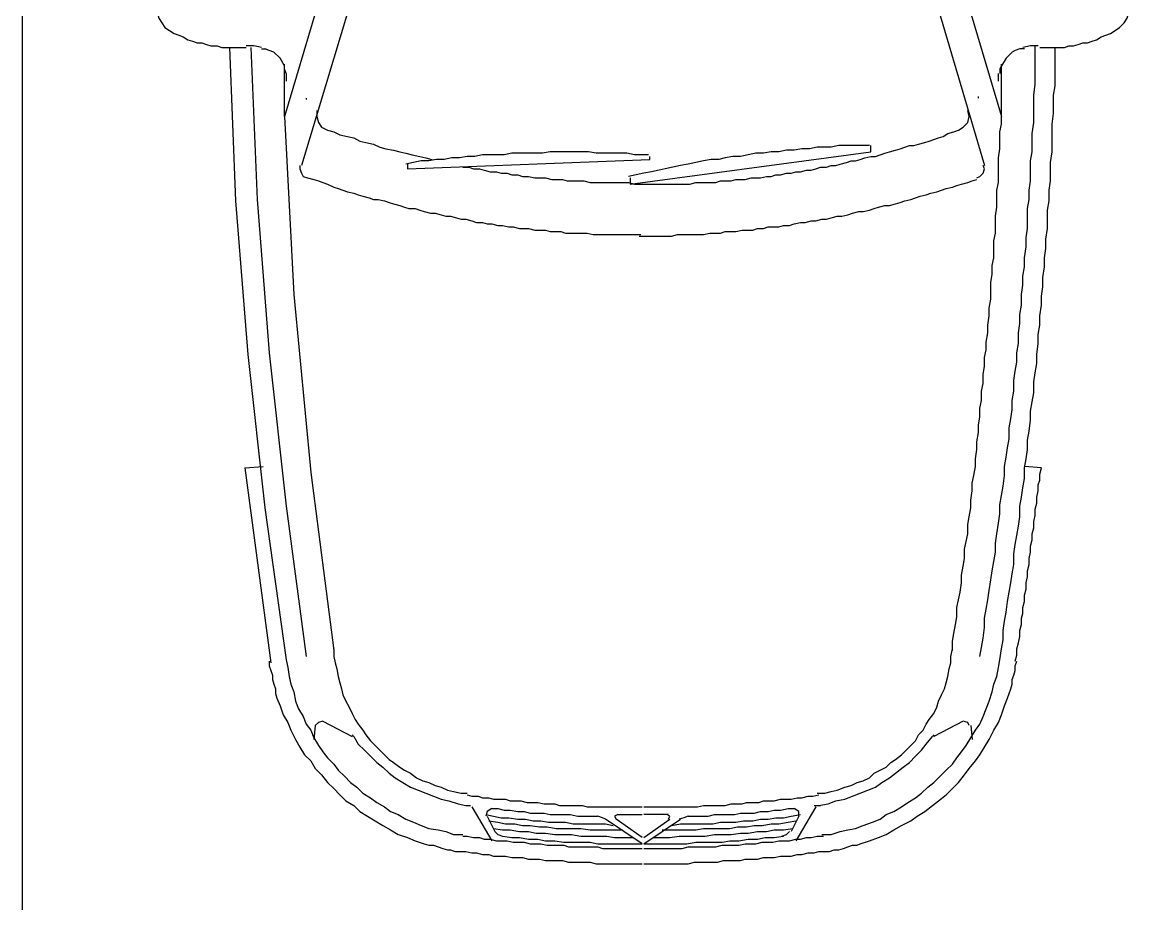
# Model space of a CAD drawing. Header units: millimetres. Extents: x 2273 to 2522, y 1034 to 1187.
# Drawn here: x 2299.046 to 2301.167, y 1128.808 to 1130.499 of the extents above; entities that cross this region are included whole.
import ezdxf

# ---------------------------------------------------------------- set-up
doc = ezdxf.new("R2010")
doc.units = ezdxf.units.MM
doc.layers.add('LAYER8', color=8, linetype='Continuous')

msp = doc.modelspace()

# ---------------------------------------------------------------- linework, layer by layer
at = {"layer": 'LAYER8', "color": 0, "linetype": 'Continuous'}
for points in [[(2299.0461, 1133.5236), (2299.0461, 1128.5236)], [(2299.7078, 1130.853), (2299.549, 1130.3177), (2299.549, 1130.4177)], [(2300.7637, 1130.853), (2300.9225, 1130.3177)], [(2299.749, 1130.7824), (2299.5813, 1130.2236)], [(2300.7255, 1130.7824), (2300.8902, 1130.2236)], [(2299.3049, 1130.5177), (2299.3078, 1130.506), (2299.3137, 1130.4971), (2299.3196, 1130.4883), (2299.3284, 1130.4824)], [(2301.1402, 1130.4824), (2301.149, 1130.4883), (2301.1578, 1130.4971), (2301.1637, 1130.506), (2301.1666, 1130.5177)], [(2299.3284, 1130.4824), (2299.3372, 1130.4765), (2299.3461, 1130.4736), (2299.3549, 1130.4707), (2299.3637, 1130.4648), (2299.3725, 1130.4618), (2299.3813, 1130.4589), (2299.3902, 1130.4589), (2299.399, 1130.456), (2299.4078, 1130.453), (2299.4196, 1130.453), (2299.4284, 1130.4501), (2299.4372, 1130.4501), (2299.4461, 1130.4501), (2299.4549, 1130.4501), (2299.4666, 1130.4501), (2299.4755, 1130.4501)], [(2300.9961, 1130.4501), (2301.0049, 1130.4501), (2301.0137, 1130.4501), (2301.0225, 1130.4501), (2301.0343, 1130.4501), (2301.0431, 1130.4501), (2301.0519, 1130.453), (2301.0608, 1130.453), (2301.0696, 1130.456), (2301.0784, 1130.4589), (2301.0872, 1130.4589), (2301.0961, 1130.4618), (2301.1049, 1130.4648), (2301.1137, 1130.4707), (2301.1225, 1130.4736), (2301.1313, 1130.4765), (2301.1402, 1130.4824)], [(2299.4431, 1130.4501), (2299.4549, 1130.156), (2299.4784, 1129.8618), (2299.5108, 1129.5677), (2299.5519, 1129.2765)], [(2299.5049, 1130.4501), (2299.4902, 1130.453), (2299.4755, 1130.453)], [(2299.4843, 1130.4501), (2299.4961, 1130.1589), (2299.5196, 1129.8648), (2299.5519, 1129.5707), (2299.5902, 1129.2824)], [(2299.5049, 1130.4471), (2299.5137, 1130.4471)], [(2299.5519, 1130.4001), (2299.549, 1130.4089), (2299.549, 1130.4148), (2299.5402, 1130.4295), (2299.5284, 1130.4413), (2299.5196, 1130.4442), (2299.5108, 1130.4471)], [(2300.8813, 1129.2824), (2300.8843, 1129.3001), (2300.8872, 1129.3177), (2300.8902, 1129.3383), (2300.8902, 1129.356), (2300.8931, 1129.3736), (2300.8961, 1129.3913), (2300.899, 1129.4089), (2300.9019, 1129.4295), (2300.9049, 1129.4471), (2300.9078, 1129.4648), (2300.9108, 1129.4824), (2300.9108, 1129.5001), (2300.9137, 1129.5177), (2300.9166, 1129.5383), (2300.9196, 1129.556), (2300.9196, 1129.5736), (2300.9225, 1129.5913), (2300.9255, 1129.6089), (2300.9284, 1129.6295), (2300.9284, 1129.6471), (2300.9313, 1129.6648), (2300.9343, 1129.6824), (2300.9372, 1129.7001), (2300.9372, 1129.7207), (2300.9402, 1129.7383), (2300.9431, 1129.756), (2300.9431, 1129.7736), (2300.9461, 1129.7913), (2300.9461, 1129.8118), (2300.949, 1129.8295), (2300.9519, 1129.8471), (2300.9519, 1129.8648), (2300.9549, 1129.8824), (2300.9549, 1129.903), (2300.9578, 1129.9207), (2300.9578, 1129.9383), (2300.9608, 1129.956), (2300.9608, 1129.9765), (2300.9637, 1129.9942), (2300.9637, 1130.0118), (2300.9666, 1130.0295), (2300.9666, 1130.0471), (2300.9696, 1130.0677), (2300.9696, 1130.0854), (2300.9725, 1130.103), (2300.9725, 1130.1207), (2300.9725, 1130.1413), (2300.9755, 1130.1589), (2300.9755, 1130.1765), (2300.9784, 1130.1942), (2300.9784, 1130.2148), (2300.9784, 1130.2324), (2300.9813, 1130.2501), (2300.9813, 1130.2677), (2300.9813, 1130.2854), (2300.9843, 1130.306), (2300.9843, 1130.3236), (2300.9843, 1130.3413), (2300.9843, 1130.3589), (2300.9872, 1130.3795), (2300.9872, 1130.3971), (2300.9872, 1130.4148), (2300.9872, 1130.4324), (2300.9872, 1130.453)], [(2300.9196, 1129.2765), (2300.9225, 1129.2971), (2300.9255, 1129.3148), (2300.9255, 1129.3324), (2300.9284, 1129.3501), (2300.9313, 1129.3677), (2300.9343, 1129.3883), (2300.9372, 1129.406), (2300.9402, 1129.4236), (2300.9431, 1129.4413), (2300.9461, 1129.4589), (2300.9461, 1129.4795), (2300.949, 1129.4971), (2300.9519, 1129.5148), (2300.9549, 1129.5324), (2300.9578, 1129.5501), (2300.9578, 1129.5707), (2300.9608, 1129.5883), (2300.9637, 1129.606), (2300.9666, 1129.6236), (2300.9666, 1129.6442), (2300.9696, 1129.6618), (2300.9725, 1129.6795), (2300.9725, 1129.6971), (2300.9755, 1129.7148), (2300.9784, 1129.7354), (2300.9784, 1129.753), (2300.9813, 1129.7707), (2300.9843, 1129.7883), (2300.9843, 1129.8089), (2300.9872, 1129.8265), (2300.9902, 1129.8442), (2300.9902, 1129.8618), (2300.9931, 1129.8824), (2300.9931, 1129.9001), (2300.9961, 1129.9177), (2300.9961, 1129.9354), (2300.999, 1129.956), (2300.999, 1129.9736), (2301.0019, 1129.9913), (2301.0019, 1130.0089), (2301.0049, 1130.0295), (2301.0049, 1130.0471), (2301.0078, 1130.0648), (2301.0078, 1130.0824), (2301.0108, 1130.103), (2301.0108, 1130.1207), (2301.0108, 1130.1383), (2301.0137, 1130.156), (2301.0137, 1130.1765), (2301.0166, 1130.1942), (2301.0166, 1130.2118), (2301.0166, 1130.2295), (2301.0196, 1130.2501), (2301.0196, 1130.2677), (2301.0196, 1130.2854), (2301.0196, 1130.303), (2301.0225, 1130.3236), (2301.0225, 1130.3413), (2301.0225, 1130.3589), (2301.0255, 1130.3765), (2301.0255, 1130.3971), (2301.0255, 1130.4148), (2301.0255, 1130.4324), (2301.0255, 1130.4501)], [(2300.9578, 1130.4471), (2300.949, 1130.4442), (2300.9431, 1130.4413), (2300.9313, 1130.4295), (2300.9225, 1130.4148), (2300.9196, 1130.4089), (2300.9196, 1130.4001)], [(2300.9666, 1130.4471), (2300.9578, 1130.4471)], [(2300.9931, 1130.453), (2300.9784, 1130.453), (2300.9637, 1130.4501)], [(2300.9225, 1130.3177), (2300.9225, 1130.4177)], [(2299.5519, 1130.4001), (2299.5519, 1130.3854)], [(2300.9166, 1130.3854), (2300.9166, 1130.4001)], [(2299.5902, 1130.353), (2299.5902, 1130.3501)], [(2300.8784, 1130.353), (2300.8784, 1130.356)], [(2299.549, 1130.3177), (2299.5666, 1129.9765), (2299.599, 1129.6354), (2299.6431, 1129.2942)], [(2299.6108, 1130.3295), (2299.6108, 1130.3177), (2299.6137, 1130.306), (2299.6196, 1130.2971), (2299.6313, 1130.2913)], [(2300.8284, 1129.2942), (2300.8284, 1129.3118), (2300.8313, 1129.3265), (2300.8343, 1129.3442), (2300.8372, 1129.3589), (2300.8372, 1129.3765), (2300.8402, 1129.3913), (2300.8431, 1129.406), (2300.8461, 1129.4236), (2300.8461, 1129.4383), (2300.849, 1129.456), (2300.8519, 1129.4707), (2300.8519, 1129.4883), (2300.8549, 1129.503), (2300.8578, 1129.5177), (2300.8578, 1129.5354), (2300.8608, 1129.5501), (2300.8637, 1129.5677), (2300.8637, 1129.5824), (2300.8666, 1129.6001), (2300.8666, 1129.6148), (2300.8696, 1129.6295), (2300.8725, 1129.6471), (2300.8725, 1129.6618), (2300.8755, 1129.6795), (2300.8755, 1129.6942), (2300.8784, 1129.7118), (2300.8784, 1129.7265), (2300.8813, 1129.7413), (2300.8813, 1129.7589), (2300.8843, 1129.7736), (2300.8843, 1129.7913), (2300.8872, 1129.806), (2300.8872, 1129.8236), (2300.8902, 1129.8383), (2300.8902, 1129.856), (2300.8931, 1129.8707), (2300.8931, 1129.8854), (2300.8961, 1129.903), (2300.8961, 1129.9177), (2300.899, 1129.9354), (2300.899, 1129.9501), (2300.9019, 1129.9677), (2300.9019, 1129.9824), (2300.9019, 1130.0001), (2300.9049, 1130.0148), (2300.9049, 1130.0324), (2300.9078, 1130.0471), (2300.9078, 1130.0618), (2300.9078, 1130.0795), (2300.9108, 1130.0942), (2300.9108, 1130.1118), (2300.9108, 1130.1265), (2300.9137, 1130.1442), (2300.9137, 1130.1589), (2300.9137, 1130.1765), (2300.9166, 1130.1913), (2300.9166, 1130.2089), (2300.9166, 1130.2236), (2300.9166, 1130.2383), (2300.9196, 1130.256), (2300.9196, 1130.2707), (2300.9196, 1130.2883), (2300.9225, 1130.303), (2300.9225, 1130.3207)], [(2300.8402, 1130.2913), (2300.849, 1130.2971), (2300.8578, 1130.306), (2300.8608, 1130.3177), (2300.8578, 1130.3295)], [(2299.6313, 1130.2913), (2299.6431, 1130.2883), (2299.6549, 1130.2824), (2299.6696, 1130.2795), (2299.6813, 1130.2765), (2299.6931, 1130.2707), (2299.7049, 1130.2677), (2299.7196, 1130.2648), (2299.7313, 1130.2589), (2299.7431, 1130.256), (2299.7578, 1130.253), (2299.7696, 1130.2501), (2299.7813, 1130.2471), (2299.7931, 1130.2442), (2299.8078, 1130.2413), (2299.8196, 1130.2383), (2299.8313, 1130.2354)], [(2300.2284, 1130.1883), (2300.2372, 1130.1883), (2300.249, 1130.1883), (2300.2578, 1130.1883), (2300.2666, 1130.1883), (2300.2784, 1130.1883), (2300.2872, 1130.1883), (2300.2961, 1130.1883), (2300.3078, 1130.1883), (2300.3166, 1130.1883), (2300.3255, 1130.1883), (2300.3372, 1130.1913), (2300.3461, 1130.1913), (2300.3549, 1130.1913), (2300.3637, 1130.1913), (2300.3755, 1130.1913), (2300.3843, 1130.1942), (2300.3931, 1130.1942), (2300.4049, 1130.1942), (2300.4137, 1130.1971), (2300.4225, 1130.1971), (2300.4313, 1130.1971), (2300.4431, 1130.2001), (2300.4519, 1130.2001), (2300.4608, 1130.2001), (2300.4725, 1130.203), (2300.4813, 1130.203), (2300.4902, 1130.206), (2300.499, 1130.206), (2300.5108, 1130.2089), (2300.5196, 1130.2089), (2300.5284, 1130.2118), (2300.5372, 1130.2118), (2300.549, 1130.2148), (2300.5578, 1130.2148), (2300.5666, 1130.2177), (2300.5755, 1130.2207), (2300.5872, 1130.2207), (2300.5961, 1130.2236), (2300.6049, 1130.2236), (2300.6137, 1130.2265), (2300.6255, 1130.2295), (2300.6343, 1130.2324), (2300.6431, 1130.2324), (2300.6519, 1130.2354), (2300.6608, 1130.2383), (2300.6725, 1130.2413), (2300.6813, 1130.2413), (2300.6902, 1130.2442), (2300.699, 1130.2471), (2300.7078, 1130.2501), (2300.7196, 1130.253), (2300.7284, 1130.256), (2300.7372, 1130.2589), (2300.7461, 1130.2618), (2300.7549, 1130.2618), (2300.7637, 1130.2648), (2300.7755, 1130.2677), (2300.7843, 1130.2707), (2300.7931, 1130.2736), (2300.8019, 1130.2765), (2300.8108, 1130.2795), (2300.8196, 1130.2854), (2300.8313, 1130.2883), (2300.8402, 1130.2913)], [(2300.6696, 1130.2618), (2300.6549, 1130.2618), (2300.6402, 1130.2618), (2300.6255, 1130.2618), (2300.6108, 1130.2618), (2300.5961, 1130.2589), (2300.5813, 1130.2589), (2300.5696, 1130.2589), (2300.5549, 1130.256), (2300.5402, 1130.256), (2300.5255, 1130.253), (2300.5108, 1130.253), (2300.4961, 1130.2501), (2300.4813, 1130.2501), (2300.4666, 1130.2471), (2300.4519, 1130.2471), (2300.4372, 1130.2442), (2300.4225, 1130.2413), (2300.4078, 1130.2413), (2300.3931, 1130.2383), (2300.3813, 1130.2354), (2300.3666, 1130.2354), (2300.3519, 1130.2324), (2300.3372, 1130.2295), (2300.3225, 1130.2265), (2300.3078, 1130.2236), (2300.2931, 1130.2207), (2300.2784, 1130.2177), (2300.2666, 1130.2148), (2300.2519, 1130.2118), (2300.2372, 1130.2089), (2300.2225, 1130.206), (2300.2078, 1130.203)], [(2300.6725, 1130.2501), (2300.6725, 1130.2618)], [(2300.2461, 1130.2442), (2300.2313, 1130.2442), (2300.2196, 1130.2442), (2300.2049, 1130.2471), (2300.1902, 1130.2471), (2300.1755, 1130.2471), (2300.1608, 1130.2471), (2300.1461, 1130.2471), (2300.1313, 1130.2501), (2300.1166, 1130.2501), (2300.1019, 1130.2501), (2300.0872, 1130.2501), (2300.0725, 1130.2501), (2300.0578, 1130.2501), (2300.0431, 1130.2471), (2300.0284, 1130.2471), (2300.0137, 1130.2471), (2299.999, 1130.2471), (2299.9843, 1130.2471), (2299.9696, 1130.2442), (2299.9549, 1130.2442), (2299.9402, 1130.2442), (2299.9284, 1130.2442), (2299.9137, 1130.2413), (2299.899, 1130.2413), (2299.8843, 1130.2383), (2299.8696, 1130.2383), (2299.8549, 1130.2354), (2299.8402, 1130.2354), (2299.8255, 1130.2324), (2299.8108, 1130.2324), (2299.7961, 1130.2295), (2299.7813, 1130.2265)], [(2299.7843, 1130.2177), (2300.249, 1130.2354)], [(2300.2108, 1130.1883), (2300.6725, 1130.2501)], [(2300.249, 1130.2354), (2300.249, 1130.2413)], [(2299.5784, 1130.2236), (2299.5784, 1130.2177), (2299.5813, 1130.2089), (2299.5843, 1130.203), (2299.5931, 1130.2001)], [(2299.7843, 1130.2265), (2299.7843, 1130.2177)], [(2299.8902, 1130.2207), (2299.9019, 1130.2207), (2299.9108, 1130.2177), (2299.9225, 1130.2177), (2299.9313, 1130.2148), (2299.9431, 1130.2118), (2299.9549, 1130.2118), (2299.9637, 1130.2089), (2299.9755, 1130.2089), (2299.9843, 1130.206), (2299.9961, 1130.206), (2300.0049, 1130.203), (2300.0166, 1130.203), (2300.0284, 1130.2001), (2300.0372, 1130.2001), (2300.049, 1130.2001), (2300.0608, 1130.1971), (2300.0696, 1130.1971), (2300.0813, 1130.1971), (2300.0902, 1130.1942), (2300.1019, 1130.1942), (2300.1137, 1130.1942), (2300.1225, 1130.1942), (2300.1343, 1130.1913), (2300.1461, 1130.1913), (2300.1549, 1130.1913), (2300.1666, 1130.1913), (2300.1755, 1130.1913), (2300.1872, 1130.1913), (2300.199, 1130.1913), (2300.2078, 1130.1913), (2300.2196, 1130.1883), (2300.2313, 1130.1883)], [(2300.8755, 1130.2001), (2300.8813, 1130.203), (2300.8872, 1130.2089), (2300.8902, 1130.2177), (2300.8872, 1130.2236)], [(2299.5931, 1130.2001), (2299.6049, 1130.1971), (2299.6137, 1130.1942), (2299.6225, 1130.1913), (2299.6313, 1130.1883), (2299.6431, 1130.1824), (2299.6519, 1130.1795), (2299.6608, 1130.1765), (2299.6696, 1130.1736), (2299.6813, 1130.1707), (2299.6902, 1130.1677), (2299.699, 1130.1648), (2299.7108, 1130.1618), (2299.7196, 1130.1589), (2299.7284, 1130.1589), (2299.7402, 1130.156), (2299.749, 1130.153), (2299.7578, 1130.1501), (2299.7696, 1130.1471), (2299.7784, 1130.1442), (2299.7872, 1130.1413), (2299.799, 1130.1413), (2299.8078, 1130.1383), (2299.8166, 1130.1354), (2299.8284, 1130.1324), (2299.8372, 1130.1324), (2299.849, 1130.1295), (2299.8578, 1130.1265), (2299.8666, 1130.1265), (2299.8784, 1130.1236), (2299.8872, 1130.1207), (2299.8961, 1130.1207), (2299.9078, 1130.1177), (2299.9166, 1130.1148), (2299.9284, 1130.1148), (2299.9372, 1130.1118), (2299.9461, 1130.1118), (2299.9578, 1130.1089), (2299.9666, 1130.1089), (2299.9784, 1130.106), (2299.9872, 1130.106), (2299.999, 1130.103), (2300.0078, 1130.103), (2300.0166, 1130.103), (2300.0284, 1130.1001), (2300.0372, 1130.1001), (2300.049, 1130.1001), (2300.0578, 1130.0971), (2300.0666, 1130.0971), (2300.0784, 1130.0971), (2300.0872, 1130.0942), (2300.099, 1130.0942), (2300.1078, 1130.0942), (2300.1196, 1130.0942), (2300.1284, 1130.0942), (2300.1402, 1130.0913), (2300.149, 1130.0913), (2300.1578, 1130.0913), (2300.1696, 1130.0913), (2300.1784, 1130.0913), (2300.1902, 1130.0913), (2300.199, 1130.0913), (2300.2108, 1130.0913), (2300.2196, 1130.0913), (2300.2313, 1130.0913)], [(2300.2108, 1130.2001), (2300.2108, 1130.1883)], [(2300.2284, 1130.0883), (2300.2402, 1130.0883), (2300.249, 1130.0883), (2300.2608, 1130.0883), (2300.2696, 1130.0883), (2300.2813, 1130.0883), (2300.2902, 1130.0883), (2300.3019, 1130.0913), (2300.3108, 1130.0913), (2300.3225, 1130.0913), (2300.3313, 1130.0913), (2300.3431, 1130.0913), (2300.3519, 1130.0913), (2300.3637, 1130.0942), (2300.3725, 1130.0942), (2300.3843, 1130.0942), (2300.3931, 1130.0971), (2300.4049, 1130.0971), (2300.4137, 1130.0971), (2300.4255, 1130.1001), (2300.4343, 1130.1001), (2300.4461, 1130.1001), (2300.4549, 1130.103), (2300.4666, 1130.103), (2300.4755, 1130.106), (2300.4843, 1130.106), (2300.4961, 1130.106), (2300.5049, 1130.1089), (2300.5166, 1130.1089), (2300.5255, 1130.1118), (2300.5372, 1130.1148), (2300.5461, 1130.1148), (2300.5578, 1130.1177), (2300.5666, 1130.1177), (2300.5784, 1130.1207), (2300.5872, 1130.1207), (2300.5961, 1130.1236), (2300.6078, 1130.1265), (2300.6166, 1130.1265), (2300.6284, 1130.1295), (2300.6372, 1130.1324), (2300.649, 1130.1354), (2300.6578, 1130.1354), (2300.6696, 1130.1383), (2300.6784, 1130.1413), (2300.6872, 1130.1442), (2300.699, 1130.1471), (2300.7078, 1130.1471), (2300.7196, 1130.1501), (2300.7284, 1130.153), (2300.7372, 1130.156), (2300.749, 1130.1589), (2300.7578, 1130.1618), (2300.7666, 1130.1648), (2300.7784, 1130.1677), (2300.7872, 1130.1707), (2300.799, 1130.1736), (2300.8078, 1130.1765), (2300.8166, 1130.1795), (2300.8284, 1130.1824), (2300.8372, 1130.1854), (2300.8461, 1130.1883), (2300.8578, 1130.1913), (2300.8666, 1130.1942), (2300.8755, 1130.1971)], [(2299.4725, 1129.6442), (2299.5078, 1129.6471)], [(2299.4725, 1129.6442), (2299.5225, 1129.2707)], [(2300.949, 1129.2736), (2300.9519, 1129.2854), (2300.9519, 1129.2971), (2300.9549, 1129.3089), (2300.9578, 1129.3207), (2300.9578, 1129.3324), (2300.9608, 1129.3442), (2300.9608, 1129.356), (2300.9637, 1129.3648), (2300.9637, 1129.3765), (2300.9666, 1129.3883), (2300.9666, 1129.4001), (2300.9696, 1129.4118), (2300.9696, 1129.4236), (2300.9725, 1129.4354), (2300.9725, 1129.4471), (2300.9755, 1129.4589), (2300.9755, 1129.4707), (2300.9784, 1129.4824), (2300.9784, 1129.4942), (2300.9813, 1129.506), (2300.9813, 1129.5177), (2300.9843, 1129.5295), (2300.9843, 1129.5413), (2300.9872, 1129.553), (2300.9872, 1129.5648), (2300.9902, 1129.5765), (2300.9902, 1129.5883), (2300.9931, 1129.6001), (2300.9931, 1129.6118), (2300.9961, 1129.6207), (2300.9961, 1129.6324), (2300.999, 1129.6442)], [(2300.999, 1129.6442), (2300.9666, 1129.6471)], [(2299.6431, 1129.2971), (2299.6431, 1129.2824), (2299.6461, 1129.2707), (2299.649, 1129.2589), (2299.6519, 1129.2442), (2299.6549, 1129.2324), (2299.6578, 1129.2207), (2299.6608, 1129.2089), (2299.6666, 1129.1971), (2299.6725, 1129.1854), (2299.6784, 1129.1736), (2299.6843, 1129.1618), (2299.6902, 1129.153), (2299.699, 1129.1413), (2299.7049, 1129.1324), (2299.7137, 1129.1207), (2299.7225, 1129.1118), (2299.7313, 1129.103), (2299.7402, 1129.0942), (2299.749, 1129.0854), (2299.7578, 1129.0795), (2299.7696, 1129.0707), (2299.7784, 1129.0648), (2299.7902, 1129.0589), (2299.8019, 1129.0501), (2299.8137, 1129.0442), (2299.8255, 1129.0413), (2299.8372, 1129.0354), (2299.849, 1129.0324), (2299.8608, 1129.0265), (2299.8725, 1129.0236), (2299.8872, 1129.0207), (2299.899, 1129.0207)], [(2300.5696, 1129.0207), (2300.5843, 1129.0207), (2300.5961, 1129.0236), (2300.6078, 1129.0265), (2300.6225, 1129.0324), (2300.6343, 1129.0354), (2300.6461, 1129.0413), (2300.6578, 1129.0442), (2300.6696, 1129.0501), (2300.6784, 1129.0589), (2300.6902, 1129.0648), (2300.7019, 1129.0707), (2300.7108, 1129.0795), (2300.7196, 1129.0854), (2300.7313, 1129.0942), (2300.7402, 1129.103), (2300.749, 1129.1118), (2300.7578, 1129.1207), (2300.7637, 1129.1324), (2300.7725, 1129.1413), (2300.7784, 1129.153), (2300.7843, 1129.1618), (2300.7931, 1129.1736), (2300.799, 1129.1854), (2300.8019, 1129.1971), (2300.8078, 1129.2089), (2300.8137, 1129.2207), (2300.8166, 1129.2324), (2300.8196, 1129.2442), (2300.8225, 1129.2589), (2300.8255, 1129.2707), (2300.8255, 1129.2824), (2300.8284, 1129.2971)], [(2299.5196, 1129.2736), (2299.5196, 1129.2648), (2299.5225, 1129.256), (2299.5255, 1129.2471), (2299.5255, 1129.2383), (2299.5284, 1129.2295), (2299.5313, 1129.2207), (2299.5313, 1129.2118), (2299.5343, 1129.203), (2299.5402, 1129.1883), (2299.5461, 1129.1707), (2299.5549, 1129.156), (2299.5608, 1129.1413), (2299.5696, 1129.1236), (2299.5784, 1129.1089), (2299.5872, 1129.0942), (2299.599, 1129.0824), (2299.6078, 1129.0677), (2299.6196, 1129.056), (2299.6313, 1129.0413), (2299.6431, 1129.0295), (2299.6549, 1129.0177), (2299.6666, 1129.006), (2299.6813, 1128.9971), (2299.6931, 1128.9854), (2299.7078, 1128.9765), (2299.7225, 1128.9677), (2299.7372, 1128.9589), (2299.7519, 1128.9501), (2299.7666, 1128.9413), (2299.7843, 1128.9354), (2299.799, 1128.9295), (2299.8166, 1128.9236), (2299.8255, 1128.9207), (2299.8343, 1128.9207), (2299.8431, 1128.9177), (2299.8519, 1128.9148), (2299.8608, 1128.9118), (2299.8666, 1128.9118), (2299.8755, 1128.9089), (2299.8843, 1128.9089)], [(2299.5519, 1129.2765), (2299.5549, 1129.2618), (2299.5578, 1129.2442), (2299.5608, 1129.2295), (2299.5666, 1129.2148), (2299.5696, 1129.1971), (2299.5755, 1129.1824), (2299.5843, 1129.1677), (2299.5902, 1129.153), (2299.599, 1129.1413), (2299.6049, 1129.1265), (2299.6137, 1129.1118), (2299.6225, 1129.1001), (2299.6313, 1129.0883), (2299.6431, 1129.0765), (2299.6519, 1129.0648), (2299.6637, 1129.053), (2299.6755, 1129.0413), (2299.6872, 1129.0324), (2299.699, 1129.0207), (2299.7137, 1129.0118), (2299.7255, 1129.003), (2299.7402, 1128.9942), (2299.7519, 1128.9854), (2299.7666, 1128.9795), (2299.7813, 1128.9707), (2299.7961, 1128.9648), (2299.8108, 1128.9589), (2299.8255, 1128.953), (2299.8431, 1128.9501), (2299.8578, 1128.9471), (2299.8725, 1128.9413), (2299.8902, 1128.9413)], [(2300.5784, 1128.9413), (2300.5961, 1128.9413), (2300.6137, 1128.9471), (2300.6284, 1128.9501), (2300.6431, 1128.953), (2300.6578, 1128.9589), (2300.6755, 1128.9648), (2300.6902, 1128.9707), (2300.7019, 1128.9795), (2300.7166, 1128.9854), (2300.7313, 1128.9942), (2300.7431, 1129.003), (2300.7578, 1129.0118), (2300.7696, 1129.0207), (2300.7813, 1129.0324), (2300.7931, 1129.0413), (2300.8049, 1129.053), (2300.8166, 1129.0648), (2300.8284, 1129.0765), (2300.8372, 1129.0883), (2300.8461, 1129.1001), (2300.8549, 1129.1118), (2300.8637, 1129.1265), (2300.8725, 1129.1413), (2300.8813, 1129.153), (2300.8872, 1129.1677), (2300.8931, 1129.1824), (2300.899, 1129.1971), (2300.9049, 1129.2148), (2300.9078, 1129.2295), (2300.9137, 1129.2442), (2300.9166, 1129.2618), (2300.9196, 1129.2765)], [(2300.5843, 1128.9089), (2300.5931, 1128.9089), (2300.6019, 1128.9118), (2300.6108, 1128.9118), (2300.6196, 1128.9148), (2300.6284, 1128.9177), (2300.6372, 1128.9207), (2300.6461, 1128.9207), (2300.6519, 1128.9236), (2300.6696, 1128.9295), (2300.6872, 1128.9354), (2300.7019, 1128.9413), (2300.7166, 1128.9501), (2300.7313, 1128.9589), (2300.749, 1128.9677), (2300.7608, 1128.9765), (2300.7755, 1128.9854), (2300.7902, 1128.9971), (2300.8019, 1129.006), (2300.8166, 1129.0177), (2300.8284, 1129.0295), (2300.8402, 1129.0413), (2300.8519, 1129.056), (2300.8608, 1129.0677), (2300.8725, 1129.0824), (2300.8813, 1129.0942), (2300.8902, 1129.1089), (2300.899, 1129.1236), (2300.9078, 1129.1413), (2300.9166, 1129.156), (2300.9225, 1129.1707), (2300.9284, 1129.1883), (2300.9343, 1129.203), (2300.9372, 1129.2118), (2300.9402, 1129.2207), (2300.9431, 1129.2295), (2300.9431, 1129.2383), (2300.9461, 1129.2471), (2300.949, 1129.256), (2300.949, 1129.2648), (2300.9519, 1129.2736)], [(2299.6078, 1129.1501), (2299.6049, 1129.1236)], [(2299.6225, 1129.1589), (2299.6137, 1129.156), (2299.6078, 1129.1501)], [(2299.6225, 1129.1589), (2299.6784, 1129.1295)], [(2300.849, 1129.1589), (2300.7931, 1129.1295)], [(2300.8608, 1129.1501), (2300.8578, 1129.156), (2300.849, 1129.1589)], [(2300.8637, 1129.1501), (2300.8666, 1129.1236)], [(2299.6813, 1129.1295), (2299.6784, 1129.1324)], [(2299.6813, 1129.1295), (2299.6902, 1129.1148), (2299.7019, 1129.103), (2299.7137, 1129.0913), (2299.7255, 1129.0795), (2299.7372, 1129.0707), (2299.749, 1129.0589), (2299.7608, 1129.0501), (2299.7755, 1129.0413), (2299.7902, 1129.0324), (2299.8049, 1129.0265), (2299.8196, 1129.0207), (2299.8343, 1129.0148), (2299.849, 1129.0089), (2299.8637, 1129.006), (2299.8813, 1129.0001), (2299.8961, 1128.9971)], [(2300.5725, 1128.9971), (2300.5902, 1129.0001), (2300.6049, 1129.006), (2300.6225, 1129.0089), (2300.6372, 1129.0148), (2300.6519, 1129.0207), (2300.6666, 1129.0265), (2300.6813, 1129.0324), (2300.6931, 1129.0413), (2300.7078, 1129.0501), (2300.7196, 1129.0589), (2300.7343, 1129.0707), (2300.7461, 1129.0795), (2300.7578, 1129.0913), (2300.7696, 1129.103), (2300.7784, 1129.1148), (2300.7902, 1129.1295)], [(2300.7931, 1129.1324), (2300.7902, 1129.1295)], [(2299.899, 1129.0177), (2299.9078, 1129.0148), (2299.9196, 1129.0148), (2299.9284, 1129.0118), (2299.9402, 1129.0118), (2299.949, 1129.0089), (2299.9608, 1129.0089), (2299.9725, 1129.0089), (2299.9813, 1129.006), (2299.9931, 1129.006), (2300.0019, 1129.006), (2300.0137, 1129.003), (2300.0225, 1129.003), (2300.0343, 1129.003), (2300.0461, 1129.0001), (2300.0549, 1129.0001), (2300.0666, 1129.0001), (2300.0755, 1128.9971), (2300.0872, 1128.9971), (2300.0961, 1128.9971), (2300.1078, 1128.9971), (2300.1196, 1128.9971), (2300.1284, 1128.9942), (2300.1402, 1128.9942), (2300.149, 1128.9942), (2300.1608, 1128.9942), (2300.1696, 1128.9942), (2300.1813, 1128.9942), (2300.1931, 1128.9942), (2300.2019, 1128.9942), (2300.2137, 1128.9942), (2300.2225, 1128.9942), (2300.2343, 1128.9942)], [(2300.2372, 1128.9942), (2300.2461, 1128.9942), (2300.2578, 1128.9942), (2300.2666, 1128.9942), (2300.2784, 1128.9942), (2300.2872, 1128.9942), (2300.299, 1128.9942), (2300.3108, 1128.9942), (2300.3196, 1128.9942), (2300.3313, 1128.9942), (2300.3402, 1128.9942), (2300.3519, 1128.9971), (2300.3608, 1128.9971), (2300.3725, 1128.9971), (2300.3843, 1128.9971), (2300.3931, 1128.9971), (2300.4049, 1129.0001), (2300.4137, 1129.0001), (2300.4255, 1129.0001), (2300.4343, 1129.003), (2300.4461, 1129.003), (2300.4578, 1129.003), (2300.4666, 1129.006), (2300.4784, 1129.006), (2300.4872, 1129.006), (2300.499, 1129.0089), (2300.5078, 1129.0089), (2300.5196, 1129.0089), (2300.5313, 1129.0118), (2300.5402, 1129.0118), (2300.5519, 1129.0148), (2300.5608, 1129.0148), (2300.5725, 1129.0177)], [(2299.8961, 1128.9971), (2299.9049, 1128.9971)], [(2299.9078, 1128.9942), (2299.9461, 1128.9295)], [(2299.9461, 1128.9913), (2299.9372, 1128.9854), (2299.9343, 1128.9765)], [(2299.9461, 1128.9913), (2299.9578, 1128.9913), (2299.9696, 1128.9883), (2299.9813, 1128.9883), (2299.9961, 1128.9854), (2300.0078, 1128.9854), (2300.0196, 1128.9824), (2300.0343, 1128.9824), (2300.0461, 1128.9824), (2300.0578, 1128.9795), (2300.0725, 1128.9795), (2300.0843, 1128.9795), (2300.0961, 1128.9795), (2300.1108, 1128.9765), (2300.1225, 1128.9765), (2300.1343, 1128.9765), (2300.149, 1128.9765)], [(2300.3225, 1128.9765), (2300.3343, 1128.9765), (2300.3461, 1128.9765), (2300.3608, 1128.9765), (2300.3725, 1128.9795), (2300.3843, 1128.9795), (2300.399, 1128.9795), (2300.4108, 1128.9795), (2300.4225, 1128.9824), (2300.4372, 1128.9824), (2300.449, 1128.9824), (2300.4608, 1128.9854), (2300.4755, 1128.9854), (2300.4872, 1128.9883), (2300.499, 1128.9883), (2300.5137, 1128.9913), (2300.5255, 1128.9913)], [(2300.5343, 1128.9765), (2300.5343, 1128.9854), (2300.5255, 1128.9913)], [(2300.5666, 1128.9942), (2300.5284, 1128.9295)], [(2300.5637, 1128.9971), (2300.5755, 1128.9971)], [(2299.9343, 1128.9795), (2299.949, 1128.9765), (2299.9637, 1128.9736), (2299.9784, 1128.9736), (2299.9961, 1128.9707), (2300.0108, 1128.9707), (2300.0255, 1128.9677), (2300.0402, 1128.9677), (2300.0549, 1128.9648), (2300.0725, 1128.9648), (2300.0872, 1128.9648), (2300.1019, 1128.9618), (2300.1166, 1128.9618), (2300.1313, 1128.9618), (2300.149, 1128.9618), (2300.1637, 1128.9618), (2300.1784, 1128.9589)], [(2299.9372, 1128.9765), (2299.9519, 1128.9471)], [(2299.9402, 1128.9677), (2299.9578, 1128.9648), (2299.9725, 1128.9618), (2299.9902, 1128.9618), (2300.0049, 1128.9589), (2300.0196, 1128.9589), (2300.0372, 1128.956), (2300.0519, 1128.956), (2300.0696, 1128.953), (2300.0843, 1128.953), (2300.1019, 1128.953), (2300.1166, 1128.953), (2300.1343, 1128.9501), (2300.149, 1128.9501), (2300.1666, 1128.9501), (2300.1813, 1128.9501), (2300.1961, 1128.9501)], [(2300.1637, 1128.9707), (2300.1578, 1128.9736), (2300.149, 1128.9765)], [(2300.2343, 1128.9236), (2300.1637, 1128.9707)], [(2300.1872, 1128.9795), (2300.1813, 1128.9765), (2300.1843, 1128.9707)], [(2300.2343, 1128.9354), (2300.1843, 1128.9707)], [(2300.1872, 1128.9795), (2300.2343, 1128.9795)], [(2300.2843, 1128.9795), (2300.2372, 1128.9795)], [(2300.2372, 1128.9354), (2300.2872, 1128.9707)], [(2300.2372, 1128.9236), (2300.3078, 1128.9707)], [(2300.2725, 1128.9501), (2300.2902, 1128.9501), (2300.3049, 1128.9501), (2300.3196, 1128.9501), (2300.3372, 1128.9501), (2300.3519, 1128.953), (2300.3696, 1128.953), (2300.3843, 1128.953), (2300.4019, 1128.953), (2300.4166, 1128.956), (2300.4343, 1128.956), (2300.449, 1128.9589), (2300.4637, 1128.9589), (2300.4813, 1128.9618), (2300.4961, 1128.9618), (2300.5137, 1128.9648), (2300.5284, 1128.9677)], [(2300.2843, 1128.9707), (2300.2872, 1128.9765), (2300.2813, 1128.9795)], [(2300.2902, 1128.9589), (2300.3078, 1128.9618), (2300.3225, 1128.9618), (2300.3372, 1128.9618), (2300.3519, 1128.9618), (2300.3696, 1128.9618), (2300.3843, 1128.9648), (2300.399, 1128.9648), (2300.4137, 1128.9648), (2300.4284, 1128.9677), (2300.4461, 1128.9677), (2300.4608, 1128.9707), (2300.4755, 1128.9707), (2300.4902, 1128.9736), (2300.5049, 1128.9736), (2300.5196, 1128.9765), (2300.5372, 1128.9795)], [(2300.3225, 1128.9765), (2300.3137, 1128.9736), (2300.3049, 1128.9707)], [(2300.5343, 1128.9765), (2300.5196, 1128.9471)], [(2299.8902, 1128.9383), (2299.899, 1128.9383), (2299.9108, 1128.9354), (2299.9225, 1128.9354), (2299.9313, 1128.9324), (2299.9431, 1128.9324), (2299.9549, 1128.9295), (2299.9637, 1128.9295), (2299.9755, 1128.9295), (2299.9872, 1128.9265), (2299.9961, 1128.9265), (2300.0078, 1128.9265), (2300.0196, 1128.9236), (2300.0284, 1128.9236), (2300.0402, 1128.9236), (2300.0519, 1128.9207), (2300.0608, 1128.9207), (2300.0725, 1128.9207), (2300.0843, 1128.9207), (2300.0931, 1128.9177), (2300.1049, 1128.9177), (2300.1166, 1128.9177), (2300.1255, 1128.9177), (2300.1372, 1128.9177), (2300.149, 1128.9177), (2300.1578, 1128.9148), (2300.1696, 1128.9148), (2300.1813, 1128.9148), (2300.1902, 1128.9148), (2300.2019, 1128.9148), (2300.2137, 1128.9148), (2300.2225, 1128.9148), (2300.2343, 1128.9148)], [(2299.949, 1128.953), (2299.9666, 1128.9501), (2299.9813, 1128.9501), (2299.999, 1128.9471), (2300.0166, 1128.9471), (2300.0313, 1128.9442), (2300.049, 1128.9442), (2300.0666, 1128.9413), (2300.0813, 1128.9413), (2300.099, 1128.9413), (2300.1166, 1128.9383), (2300.1313, 1128.9383), (2300.149, 1128.9383), (2300.1666, 1128.9383), (2300.1813, 1128.9354), (2300.199, 1128.9354), (2300.2166, 1128.9354)], [(2299.9519, 1128.9471), (2299.9578, 1128.9413), (2299.9666, 1128.9383)], [(2299.9666, 1128.9383), (2299.9843, 1128.9354), (2299.999, 1128.9354), (2300.0166, 1128.9324), (2300.0343, 1128.9324), (2300.049, 1128.9295), (2300.0666, 1128.9295), (2300.0843, 1128.9265), (2300.099, 1128.9265), (2300.1166, 1128.9265), (2300.1343, 1128.9265), (2300.149, 1128.9236), (2300.1666, 1128.9236), (2300.1843, 1128.9236), (2300.199, 1128.9236), (2300.2166, 1128.9236), (2300.2343, 1128.9236)], [(2300.2372, 1128.9236), (2300.2519, 1128.9236), (2300.2696, 1128.9236), (2300.2872, 1128.9236), (2300.3019, 1128.9236), (2300.3196, 1128.9236), (2300.3372, 1128.9265), (2300.3519, 1128.9265), (2300.3696, 1128.9265), (2300.3872, 1128.9265), (2300.4019, 1128.9295), (2300.4196, 1128.9295), (2300.4372, 1128.9324), (2300.4549, 1128.9324), (2300.4696, 1128.9354), (2300.4872, 1128.9354), (2300.5049, 1128.9383)], [(2300.2372, 1128.9148), (2300.2461, 1128.9148), (2300.2578, 1128.9148), (2300.2696, 1128.9148), (2300.2784, 1128.9148), (2300.2902, 1128.9148), (2300.3019, 1128.9148), (2300.3108, 1128.9148), (2300.3225, 1128.9177), (2300.3343, 1128.9177), (2300.3431, 1128.9177), (2300.3549, 1128.9177), (2300.3666, 1128.9177), (2300.3755, 1128.9177), (2300.3872, 1128.9207), (2300.399, 1128.9207), (2300.4078, 1128.9207), (2300.4196, 1128.9207), (2300.4313, 1128.9236), (2300.4402, 1128.9236), (2300.4519, 1128.9236), (2300.4637, 1128.9265), (2300.4725, 1128.9265), (2300.4843, 1128.9265), (2300.4961, 1128.9295), (2300.5049, 1128.9295), (2300.5166, 1128.9295), (2300.5284, 1128.9324), (2300.5372, 1128.9324), (2300.549, 1128.9354), (2300.5578, 1128.9354), (2300.5696, 1128.9383), (2300.5813, 1128.9383)], [(2300.2549, 1128.9354), (2300.2725, 1128.9354), (2300.2872, 1128.9354), (2300.3049, 1128.9383), (2300.3225, 1128.9383), (2300.3372, 1128.9383), (2300.3549, 1128.9383), (2300.3725, 1128.9413), (2300.3872, 1128.9413), (2300.4049, 1128.9413), (2300.4225, 1128.9442), (2300.4372, 1128.9442), (2300.4549, 1128.9471), (2300.4725, 1128.9471), (2300.4872, 1128.9501), (2300.5049, 1128.9501), (2300.5225, 1128.953)], [(2300.5019, 1128.9383), (2300.5108, 1128.9413), (2300.5166, 1128.9471)], [(2299.8843, 1128.9089), (2299.8961, 1128.9089), (2299.9078, 1128.906), (2299.9166, 1128.906), (2299.9284, 1128.903), (2299.9402, 1128.903), (2299.949, 1128.9001), (2299.9608, 1128.9001), (2299.9725, 1128.9001), (2299.9843, 1128.8971), (2299.9931, 1128.8971), (2300.0049, 1128.8971), (2300.0166, 1128.8942), (2300.0255, 1128.8942), (2300.0372, 1128.8942), (2300.049, 1128.8913), (2300.0608, 1128.8913), (2300.0696, 1128.8913), (2300.0813, 1128.8913), (2300.0931, 1128.8883), (2300.1019, 1128.8883), (2300.1137, 1128.8883), (2300.1255, 1128.8883), (2300.1343, 1128.8883), (2300.1461, 1128.8854), (2300.1578, 1128.8854), (2300.1696, 1128.8854), (2300.1784, 1128.8854), (2300.1902, 1128.8854), (2300.2019, 1128.8854), (2300.2137, 1128.8854), (2300.2225, 1128.8854), (2300.2343, 1128.8854)], [(2300.2372, 1128.8854), (2300.2461, 1128.8854), (2300.2578, 1128.8854), (2300.2696, 1128.8854), (2300.2784, 1128.8854), (2300.2902, 1128.8854), (2300.3019, 1128.8854), (2300.3137, 1128.8854), (2300.3225, 1128.8854), (2300.3343, 1128.8883), (2300.3461, 1128.8883), (2300.3549, 1128.8883), (2300.3666, 1128.8883), (2300.3784, 1128.8883), (2300.3902, 1128.8913), (2300.399, 1128.8913), (2300.4108, 1128.8913), (2300.4225, 1128.8913), (2300.4313, 1128.8942), (2300.4431, 1128.8942), (2300.4549, 1128.8942), (2300.4666, 1128.8971), (2300.4755, 1128.8971), (2300.4872, 1128.8971), (2300.499, 1128.9001), (2300.5078, 1128.9001), (2300.5196, 1128.9001), (2300.5313, 1128.903), (2300.5402, 1128.903), (2300.5519, 1128.906), (2300.5637, 1128.906), (2300.5725, 1128.9089), (2300.5843, 1128.9089)]]:
    msp.add_lwpolyline(points, dxfattribs=at)

doc.saveas('drawing.dxf')
